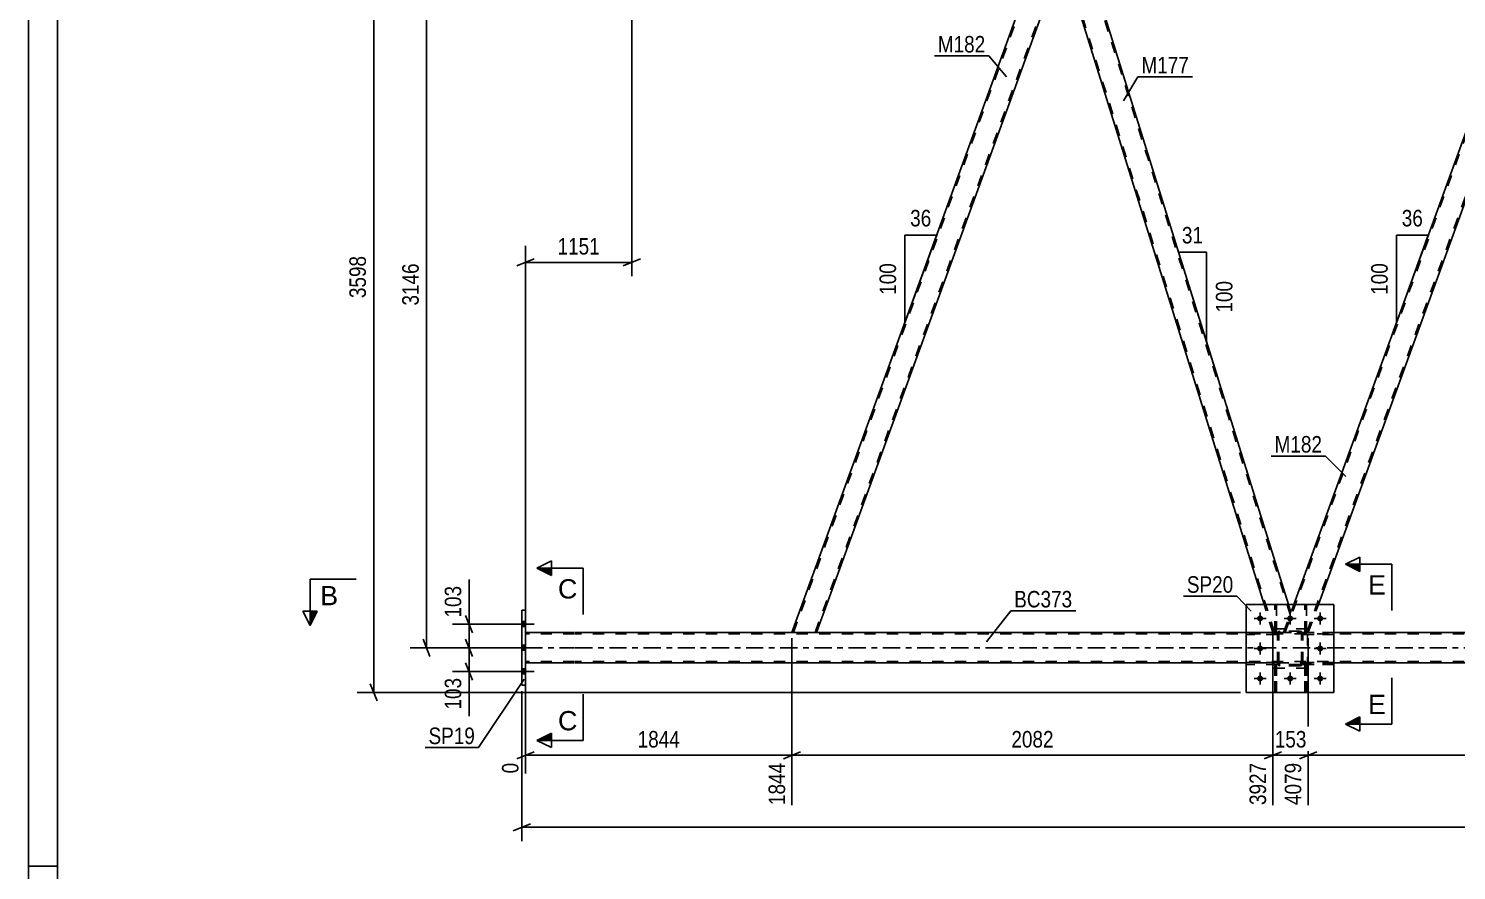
# Model space of a CAD drawing. Header units: millimetres. Extents: x 0 to 841, y 0 to 594.
# Drawn here: x 0 to 247.3, y 297.3 to 443.1 of the extents above; entities that cross this region are included whole.
import ezdxf

# ---------------------------------------------------------------- set-up
doc = ezdxf.new("R2010")
doc.units = ezdxf.units.MM
doc.linetypes.add('DXK_LINE_DOT2', pattern=[3.9198, 1.9599, -1.9599])
doc.linetypes.add('DXK_LINE_DOT3', pattern=[5.9187, 2.979, -0.9799, 0.9799, -0.9799])
doc.styles.add('Arial', font='ARIAL.TTF', dxfattribs={"height": 0.2})
doc.styles.add('Arial Narrow', font='ARIALN.TTF', dxfattribs={"height": 0.2})

# ---------------------------------------------------------------- blocks, each defined once
blk = doc.blocks.new('Unknown-318894736-1133')
at = {"color": 5, "linetype": 'Continuous'}
for p, q in [((0, 594), (0, 0)), ((5, 589), (5, 5)), ((5, 298), (0, 298))]:
    blk.add_line(p, q, dxfattribs=at)
blk = doc.blocks.new('Part-318894736-3345 - 3231')
at = {"color": 2, "linetype": 'Continuous'}
for p, q in [((180.58, 459.71), (179.03, 455.46)), ((181.89, 459.71), (180.58, 459.71)), ((218.17, 343.32), (181.89, 459.71)), ((213.98, 343.32), (179.03, 455.46))]:
    blk.add_line(p, q, dxfattribs=at)
at = {"color": 7, "linetype": 'DXK_LINE_DOT2'}
for p, q in [((218.46, 341.59), (181.64, 459.71)), ((215.74, 338.49), (179.16, 455.83)), ((215.49, 338.49), (213.98, 343.32)), ((217.33, 338.49), (218.6, 341.96)), ((218.6, 341.96), (218.17, 343.32)), ((215.49, 338.49), (217.33, 338.49))]:
    blk.add_line(p, q, dxfattribs=at)
blk = doc.blocks.new('Part-318894736-3382 - 3231')
at = {"color": 2, "linetype": 'Continuous'}
for p, q in [((132.2, 338.49), (176.32, 459.71)), ((176.32, 459.71), (180.58, 459.71)), ((136.46, 338.49), (179.03, 455.46))]:
    blk.add_line(p, q, dxfattribs=at)
at = {"color": 7, "linetype": 'DXK_LINE_DOT2'}
for p, q in [((132.45, 338.49), (176.57, 459.71)), ((136.2, 338.49), (180.32, 459.71)), ((176.57, 459.71), (176.59, 459.71)), ((180.58, 459.71), (179.03, 455.46)), ((136.46, 338.49), (132.2, 338.49))]:
    blk.add_line(p, q, dxfattribs=at)
blk = doc.blocks.new('Part-318894736-3419 - 3231')
at = {"color": 2, "linetype": 'Continuous'}
for p, q in [((94.56, 338.49), (86.04, 338.49)), ((210.85, 338.49), (94.66, 338.49)), ((381.12, 338.49), (226.05, 338.49)), ((94.56, 333.21), (86.04, 333.21)), ((210.85, 333.21), (94.66, 333.21)), ((381.12, 333.21), (226.05, 333.21))]:
    blk.add_line(p, q, dxfattribs=at)
at = {"color": 7, "linetype": 'DXK_LINE_DOT2'}
for p, q in [((86.04, 333.21), (86.04, 338.49)), ((94.56, 338.25), (86.04, 338.25)), ((699.38, 338.25), (94.66, 338.25)), ((226.05, 338.49), (210.85, 338.49)), ((94.56, 333.45), (86.04, 333.45)), ((699.38, 333.45), (94.66, 333.45)), ((226.05, 333.21), (210.85, 333.21))]:
    blk.add_line(p, q, dxfattribs=at)
at = {"color": 7, "linetype": 'DXK_LINE_DOT3'}
for p, q in [((86.04, 335.85), (94.56, 335.85)), ((94.66, 335.85), (699.38, 335.85))]:
    blk.add_line(p, q, dxfattribs=at)
blk = doc.blocks.new('Part-318894736-3447 - 3231')
at = {"color": 7, "linetype": 'DXK_LINE_DOT2'}
for p, q in [((221.32, 332.95), (221, 332.95)), ((221, 332.95), (221, 328.12)), ((221, 332.35), (221.32, 332.35)), ((221.32, 328.12), (221.32, 332.95)), ((221, 328.12), (221.32, 328.12))]:
    blk.add_line(p, q, dxfattribs=at)
blk = doc.blocks.new('Part-318894736-3462 - 3231')
at = {"color": 2, "linetype": 'Continuous'}
for p, q in [((215.8, 343.32), (215.8, 343.32)), ((216.12, 343.32), (215.8, 343.32)), ((216.12, 343.32), (216.12, 343.32))]:
    blk.add_line(p, q, dxfattribs=at)
at = {"color": 7, "linetype": 'DXK_LINE_DOT2'}
for p, q in [((215.8, 338.47), (215.8, 343.32)), ((216.12, 338.47), (216.12, 343.32)), ((215.8, 339.07), (216.12, 339.07)), ((216.12, 338.47), (215.8, 338.47))]:
    blk.add_line(p, q, dxfattribs=at)
blk = doc.blocks.new('Part-318894736-3463 - 3231')
at = {"color": 2, "linetype": 'Continuous'}
for p, q in [((221, 343.32), (221, 343.32)), ((221.32, 343.32), (221, 343.32)), ((221.32, 343.32), (221.32, 343.32))]:
    blk.add_line(p, q, dxfattribs=at)
at = {"color": 7, "linetype": 'DXK_LINE_DOT2'}
for p, q in [((221, 338.47), (221, 343.32)), ((221.32, 338.47), (221.32, 343.32)), ((221, 339.07), (221.32, 339.07)), ((221.32, 338.47), (221, 338.47))]:
    blk.add_line(p, q, dxfattribs=at)
blk = doc.blocks.new('Part-318894736-3487 - 3231')
at = {"color": 7, "linetype": 'DXK_LINE_DOT2'}
for p, q in [((216.25, 333.28), (210.85, 333.28)), ((210.85, 333.28), (210.85, 332.96)), ((216.25, 332.96), (210.85, 332.96)), ((215.65, 332.96), (215.65, 333.28)), ((216.25, 332.96), (216.25, 333.28))]:
    blk.add_line(p, q, dxfattribs=at)
blk = doc.blocks.new('Part-318894736-3495 - 3231')
at = {"color": 7, "linetype": 'DXK_LINE_DOT2'}
for p, q in [((216.25, 338.24), (216.29, 338.42)), ((216.29, 338.42), (216.25, 338.24)), ((216.25, 333.2), (216.25, 338.24)), ((216.49, 338.24), (216.51, 338.33)), ((216.49, 333.2), (216.49, 338.24)), ((216.51, 338.33), (216.56, 338.41)), ((216.55, 338.68), (216.73, 338.72)), ((216.73, 338.72), (216.55, 338.68)), ((216.56, 338.41), (216.64, 338.46)), ((216.64, 338.46), (216.73, 338.48)), ((220.17, 338.72), (216.73, 338.72)), ((216.73, 338.48), (220.17, 338.48)), ((220.17, 338.72), (220.35, 338.68)), ((220.35, 338.68), (220.17, 338.72)), ((220.17, 338.48), (220.26, 338.46)), ((220.26, 338.46), (220.34, 338.41)), ((220.34, 338.41), (220.39, 338.33)), ((220.39, 338.33), (220.41, 338.24)), ((220.41, 333.2), (220.41, 338.24)), ((220.61, 338.42), (220.65, 338.24)), ((220.65, 338.24), (220.61, 338.42)), ((220.65, 333.2), (220.65, 338.24)), ((216.29, 333.01), (216.25, 333.2)), ((216.25, 333.2), (216.29, 333.01)), ((216.51, 333.1), (216.49, 333.2)), ((216.56, 333.03), (216.51, 333.1)), ((216.73, 332.72), (216.55, 332.75)), ((216.55, 332.75), (216.73, 332.72)), ((216.64, 332.97), (216.56, 333.03)), ((216.73, 332.96), (216.64, 332.97)), ((220.17, 332.96), (216.73, 332.96)), ((220.17, 332.72), (216.73, 332.72)), ((220.26, 332.97), (220.17, 332.96)), ((220.35, 332.75), (220.17, 332.72)), ((220.17, 332.72), (220.35, 332.75)), ((220.34, 333.03), (220.26, 332.97)), ((220.39, 333.1), (220.34, 333.03)), ((220.41, 333.2), (220.39, 333.1)), ((220.65, 333.2), (220.61, 333.01)), ((220.61, 333.01), (220.65, 333.2))]:
    blk.add_line(p, q, dxfattribs=at)
at = {"color": 7, "linetype": 'DXK_LINE_DOT3'}
blk.add_line((218.45, 335.72), (218.45, 335.72), dxfattribs=at)
at = {"color": 7, "linetype": 'DXK_LINE_DOT2'}
for centre, start, end in [((216.73, 338.24), 112.5, 157.5), ((216.73, 338.24), 112.5, 157.5), ((220.17, 338.24), 22.5, 67.5), ((220.17, 338.24), 22.5, 67.5), ((216.73, 333.2), 202.5, 247.5), ((216.73, 333.2), 202.5, 247.5), ((220.17, 333.2), 292.5, 337.5), ((220.17, 333.2), 292.5, 337.5)]:
    blk.add_arc(centre, 0.48, start, end, dxfattribs=at)
blk = doc.blocks.new('Part-318894736-3496 - 3231')
at = {"color": 7, "linetype": 'DXK_LINE_DOT2'}
for p, q in [((221.45, 339.12), (215.45, 339.12)), ((215.45, 332.32), (215.45, 339.12)), ((221.45, 332.32), (221.45, 339.12)), ((221.45, 332.32), (215.45, 332.32))]:
    blk.add_line(p, q, dxfattribs=at)
blk = doc.blocks.new('Part-318894736-3510 - 3231')
at = {"color": 7, "linetype": 'DXK_LINE_DOT2'}
for p, q in [((216.12, 332.95), (215.8, 332.95)), ((215.8, 332.95), (215.8, 328.12)), ((215.8, 332.35), (216.12, 332.35)), ((216.12, 328.12), (216.12, 332.95)), ((215.8, 328.12), (216.12, 328.12))]:
    blk.add_line(p, q, dxfattribs=at)
blk = doc.blocks.new('Part-318894736-3513 - 3231')
at = {"color": 7, "linetype": 'DXK_LINE_DOT2'}
for p, q in [((216.25, 338.48), (210.85, 338.48)), ((210.85, 338.48), (210.85, 338.16)), ((216.25, 338.16), (210.85, 338.16)), ((215.65, 338.16), (215.65, 338.48)), ((216.25, 338.16), (216.25, 338.48))]:
    blk.add_line(p, q, dxfattribs=at)
blk = doc.blocks.new('Part-318894736-3516 - 3231')
at = {"color": 7, "linetype": 'DXK_LINE_DOT2'}
for p, q in [((226.05, 333.28), (220.65, 333.28)), ((220.65, 333.28), (220.65, 332.96)), ((220.65, 332.96), (226.05, 332.96)), ((221.25, 332.96), (221.25, 333.28)), ((226.05, 332.96), (226.05, 333.28))]:
    blk.add_line(p, q, dxfattribs=at)
blk = doc.blocks.new('Part-318894736-3519 - 3231')
at = {"color": 7, "linetype": 'DXK_LINE_DOT2'}
for p, q in [((215.8, 328.12), (215.8, 332.95)), ((215.8, 332.95), (216.12, 332.95)), ((215.8, 332.35), (216.12, 332.35)), ((216.12, 332.95), (216.12, 328.12)), ((216.12, 328.12), (215.8, 328.12))]:
    blk.add_line(p, q, dxfattribs=at)
blk = doc.blocks.new('Part-318894736-3522 - 3231')
at = {"color": 7, "linetype": 'DXK_LINE_DOT2'}
for p, q in [((221, 328.12), (221, 332.95)), ((221, 332.95), (221.32, 332.95)), ((221, 332.35), (221.32, 332.35)), ((221.32, 332.95), (221.32, 328.12)), ((221.32, 328.12), (221, 328.12))]:
    blk.add_line(p, q, dxfattribs=at)
blk = doc.blocks.new('Part-318894736-3525 - 3231')
at = {"color": 7, "linetype": 'DXK_LINE_DOT2'}
for p, q in [((215.8, 338.47), (215.8, 343.32)), ((215.8, 343.32), (216.12, 343.32)), ((216.12, 343.32), (216.12, 338.47)), ((215.8, 339.07), (216.12, 339.07)), ((216.12, 338.47), (215.8, 338.47))]:
    blk.add_line(p, q, dxfattribs=at)
blk = doc.blocks.new('Part-318894736-3542 - 3231')
at = {"color": 7, "linetype": 'DXK_LINE_DOT2'}
for p, q in [((210.85, 343.32), (226.05, 343.32)), ((210.85, 343.32), (210.85, 328.12)), ((226.05, 343.32), (226.05, 328.12)), ((210.85, 328.12), (226.05, 328.12))]:
    blk.add_line(p, q, dxfattribs=at)
blk = doc.blocks.new('Part-318894736-3543 - 3231')
at = {"color": 7, "linetype": 'DXK_LINE_DOT2'}
for p, q in [((216.25, 338.48), (210.85, 338.48)), ((210.85, 338.16), (210.85, 338.48)), ((216.25, 338.16), (210.85, 338.16)), ((215.65, 338.16), (215.65, 338.48)), ((216.25, 338.48), (216.25, 338.16))]:
    blk.add_line(p, q, dxfattribs=at)
blk = doc.blocks.new('Part-318894736-3549 - 3231')
at = {"color": 7, "linetype": 'DXK_LINE_DOT2'}
for p, q in [((226.05, 338.48), (220.65, 338.48)), ((220.65, 338.48), (220.65, 338.16)), ((220.65, 338.16), (226.05, 338.16)), ((221.25, 338.16), (221.25, 338.48)), ((226.05, 338.16), (226.05, 338.48))]:
    blk.add_line(p, q, dxfattribs=at)
blk = doc.blocks.new('Part-318894736-3557 - 3231')
at = {"color": 7, "linetype": 'DXK_LINE_DOT2'}
for p, q in [((220.65, 338.16), (220.65, 338.48)), ((220.65, 338.48), (226.05, 338.48)), ((226.05, 338.16), (220.65, 338.16)), ((221.25, 338.16), (221.25, 338.48)), ((226.05, 338.48), (226.05, 338.16))]:
    blk.add_line(p, q, dxfattribs=at)
blk = doc.blocks.new('Part-318894736-3558 - 3231')
at = {"color": 7, "linetype": 'DXK_LINE_DOT2'}
for p, q in [((221.45, 339.12), (215.45, 339.12)), ((215.45, 332.32), (215.45, 339.12)), ((221.45, 332.32), (221.45, 339.12)), ((221.45, 332.32), (215.45, 332.32))]:
    blk.add_line(p, q, dxfattribs=at)
blk = doc.blocks.new('Part-318894736-3559 - 3231')
at = {"color": 7, "linetype": 'DXK_LINE_DOT2'}
for p, q in [((216.25, 338.24), (216.29, 338.42)), ((216.29, 338.42), (216.25, 338.24)), ((216.25, 333.2), (216.25, 338.24)), ((216.49, 338.24), (216.51, 338.33)), ((216.49, 333.2), (216.49, 338.24)), ((216.51, 338.33), (216.56, 338.41)), ((216.55, 338.68), (216.73, 338.72)), ((216.73, 338.72), (216.55, 338.68)), ((216.56, 338.41), (216.64, 338.46)), ((216.64, 338.46), (216.73, 338.48)), ((220.17, 338.72), (216.73, 338.72)), ((216.73, 338.48), (220.17, 338.48)), ((220.17, 338.72), (220.35, 338.68)), ((220.35, 338.68), (220.17, 338.72)), ((220.17, 338.48), (220.26, 338.46)), ((220.26, 338.46), (220.34, 338.41)), ((220.34, 338.41), (220.39, 338.33)), ((220.39, 338.33), (220.41, 338.24)), ((220.41, 333.2), (220.41, 338.24)), ((220.61, 338.42), (220.65, 338.24)), ((220.65, 338.24), (220.61, 338.42)), ((220.65, 333.2), (220.65, 338.24)), ((216.29, 333.01), (216.25, 333.2)), ((216.25, 333.2), (216.29, 333.01)), ((216.51, 333.1), (216.49, 333.2)), ((216.56, 333.03), (216.51, 333.1)), ((216.73, 332.72), (216.55, 332.75)), ((216.55, 332.75), (216.73, 332.72)), ((216.64, 332.97), (216.56, 333.03)), ((216.73, 332.96), (216.64, 332.97)), ((220.17, 332.96), (216.73, 332.96)), ((220.17, 332.72), (216.73, 332.72)), ((220.26, 332.97), (220.17, 332.96)), ((220.35, 332.75), (220.17, 332.72)), ((220.17, 332.72), (220.35, 332.75)), ((220.34, 333.03), (220.26, 332.97)), ((220.39, 333.1), (220.34, 333.03)), ((220.41, 333.2), (220.39, 333.1)), ((220.65, 333.2), (220.61, 333.01)), ((220.61, 333.01), (220.65, 333.2))]:
    blk.add_line(p, q, dxfattribs=at)
at = {"color": 7, "linetype": 'DXK_LINE_DOT3'}
blk.add_line((218.45, 335.72), (218.45, 335.72), dxfattribs=at)
at = {"color": 7, "linetype": 'DXK_LINE_DOT2'}
for centre, start, end in [((216.73, 338.24), 112.5, 157.5), ((216.73, 338.24), 112.5, 157.5), ((220.17, 338.24), 22.5, 67.5), ((220.17, 338.24), 22.5, 67.5), ((216.73, 333.2), 202.5, 247.5), ((216.73, 333.2), 202.5, 247.5), ((220.17, 333.2), 292.5, 337.5), ((220.17, 333.2), 292.5, 337.5)]:
    blk.add_arc(centre, 0.48, start, end, dxfattribs=at)
blk = doc.blocks.new('Part-318894736-3562 - 3231')
at = {"color": 7, "linetype": 'DXK_LINE_DOT2'}
for p, q in [((220.65, 332.96), (220.65, 333.28)), ((220.65, 333.28), (226.05, 333.28)), ((226.05, 332.96), (220.65, 332.96)), ((221.25, 332.96), (221.25, 333.28)), ((226.05, 333.28), (226.05, 332.96))]:
    blk.add_line(p, q, dxfattribs=at)
blk = doc.blocks.new('Part-318894736-3683 - 3231')
at = {"color": 7, "linetype": 'DXK_LINE_DOT2'}
for p, q in [((217.59, 338.49), (261.71, 459.71)), ((221.33, 338.49), (265.45, 459.71)), ((261.71, 459.71), (261.73, 459.71)), ((265.71, 459.71), (264.16, 455.46)), ((217.33, 338.49), (219.09, 343.32)), ((221.59, 338.49), (223.35, 343.32)), ((221.59, 338.49), (217.33, 338.49))]:
    blk.add_line(p, q, dxfattribs=at)
at = {"color": 2, "linetype": 'Continuous'}
for p, q in [((219.09, 343.32), (261.45, 459.71)), ((261.45, 459.71), (265.71, 459.71)), ((223.35, 343.32), (264.16, 455.46))]:
    blk.add_line(p, q, dxfattribs=at)
blk = doc.blocks.new('Bolt-318894736-3572 - 3231')
at = {"color": 1, "linetype": 'Continuous'}
for p, q in [((213.25, 341.96), (213.25, 341.26)), ((218.45, 341.96), (218.45, 341.26)), ((223.65, 341.96), (223.65, 341.26)), ((212.21, 340.92), (212.9, 340.92)), ((213.25, 339.88), (213.25, 340.57)), ((214.29, 340.92), (213.6, 340.92)), ((217.41, 340.92), (218.1, 340.92)), ((218.45, 339.88), (218.45, 340.57)), ((219.49, 340.92), (218.8, 340.92)), ((222.61, 340.92), (223.3, 340.92)), ((223.65, 339.88), (223.65, 340.57)), ((224.69, 340.92), (224, 340.92)), ((213.25, 336.76), (213.25, 336.06)), ((223.65, 336.76), (223.65, 336.06)), ((212.21, 335.72), (212.9, 335.72)), ((213.25, 334.68), (213.25, 335.37)), ((214.29, 335.72), (213.6, 335.72)), ((222.61, 335.72), (223.3, 335.72)), ((223.65, 334.68), (223.65, 335.37)), ((224.69, 335.72), (224, 335.72)), ((213.25, 331.56), (213.25, 330.86)), ((218.45, 331.56), (218.45, 330.86)), ((223.65, 331.56), (223.65, 330.86)), ((212.21, 330.52), (212.9, 330.52)), ((213.25, 329.48), (213.25, 330.17)), ((214.29, 330.52), (213.6, 330.52)), ((217.41, 330.52), (218.1, 330.52)), ((218.45, 329.48), (218.45, 330.17)), ((219.49, 330.52), (218.8, 330.52)), ((222.61, 330.52), (223.3, 330.52)), ((223.65, 329.48), (223.65, 330.17)), ((224.69, 330.52), (224, 330.52))]:
    blk.add_line(p, q, dxfattribs=at)
blk = doc.blocks.new('Bolt-318894736-3573 - 3231')
at = {"linetype": 'Continuous'}
for points in [[(213.77, 340.92, -1), (212.73, 340.92, -1)], [(218.97, 340.92, -1), (217.93, 340.92, -1)], [(224.17, 340.92, -1), (223.13, 340.92, -1)], [(213.77, 335.72, -1), (212.73, 335.72, -1)], [(224.17, 335.72, -1), (223.13, 335.72, -1)], [(213.77, 330.52, -1), (212.73, 330.52, -1)], [(218.97, 330.52, -1), (217.93, 330.52, -1)], [(224.17, 330.52, -1), (223.13, 330.52, -1)]]:
    blk.add_hatch(color=1, dxfattribs=at).paths.add_polyline_path(points)
at = {"color": 1, "linetype": 'Continuous'}
for p, q in [((213.25, 341.96), (213.25, 339.88)), ((218.45, 341.96), (218.45, 339.88)), ((223.65, 341.96), (223.65, 339.88)), ((214.29, 340.92), (212.21, 340.92)), ((219.49, 340.92), (217.41, 340.92)), ((224.69, 340.92), (222.61, 340.92)), ((213.25, 336.76), (213.25, 334.68)), ((223.65, 336.76), (223.65, 334.68)), ((214.29, 335.72), (212.21, 335.72)), ((224.69, 335.72), (222.61, 335.72)), ((213.25, 331.56), (213.25, 329.48)), ((218.45, 331.56), (218.45, 329.48)), ((223.65, 331.56), (223.65, 329.48)), ((214.29, 330.52), (212.21, 330.52)), ((219.49, 330.52), (217.41, 330.52)), ((224.69, 330.52), (222.61, 330.52))]:
    blk.add_line(p, q, dxfattribs=at)
blk = doc.blocks.new('Part-318894736-3578 - 3231')
at = {"color": 7, "linetype": 'DXK_LINE_DOT2'}
for p, q in [((216.25, 333.28), (210.85, 333.28)), ((210.85, 332.96), (210.85, 333.28)), ((216.25, 332.96), (210.85, 332.96)), ((215.65, 332.96), (215.65, 333.28)), ((216.25, 333.28), (216.25, 332.96))]:
    blk.add_line(p, q, dxfattribs=at)
blk = doc.blocks.new('Part-318894736-3610 - 3231')
at = {"color": 2, "linetype": 'Continuous'}
for p, q in [((85.4, 329.35), (85.4, 342.35)), ((85.4, 342.35), (86.04, 342.35)), ((86.04, 329.35), (86.04, 342.35)), ((85.4, 329.35), (86.04, 329.35))]:
    blk.add_line(p, q, dxfattribs=at)
blk = doc.blocks.new('Bolt-318894736-3678 - 3231')
at = {"linetype": 'Continuous'}
for points in [[(86.04, 339.51), (86.04, 340.39), (85.4, 340.39), (85.4, 339.51)], [(86.04, 339.51), (86.04, 340.39), (85.4, 340.39), (85.4, 339.51)], [(86.04, 339.51), (86.04, 340.39), (85.4, 340.39), (85.4, 339.51)], [(86.04, 335.41), (86.04, 336.29), (85.4, 336.29), (85.4, 335.41)], [(86.04, 335.41), (86.04, 336.29), (85.4, 336.29), (85.4, 335.41)], [(86.04, 331.31), (86.04, 332.19), (85.4, 332.19), (85.4, 331.31)], [(86.04, 331.31), (86.04, 332.19), (85.4, 332.19), (85.4, 331.31)], [(86.04, 331.31), (86.04, 332.19), (85.4, 332.19), (85.4, 331.31)]]:
    blk.add_hatch(color=1, dxfattribs=at).paths.add_polyline_path(points)
at = {"color": 1, "linetype": 'Continuous'}
for p, q in [((84.24, 339.95), (87.56, 339.95)), ((84.24, 339.95), (87.56, 339.95)), ((84.24, 339.95), (87.56, 339.95)), ((85.4, 340.39), (86.04, 340.39)), ((85.4, 340.39), (86.04, 340.39)), ((85.4, 340.39), (86.04, 340.39)), ((85.4, 339.51), (86.04, 339.51)), ((85.4, 339.51), (86.04, 339.51)), ((85.4, 339.51), (86.04, 339.51)), ((85.4, 336.29), (86.04, 336.29)), ((85.4, 336.29), (86.04, 336.29)), ((84.24, 335.85), (87.56, 335.85)), ((84.24, 335.85), (87.56, 335.85)), ((85.4, 335.41), (86.04, 335.41)), ((85.4, 335.41), (86.04, 335.41)), ((84.24, 331.75), (87.56, 331.75)), ((84.24, 331.75), (87.56, 331.75)), ((84.24, 331.75), (87.56, 331.75)), ((85.4, 332.19), (86.04, 332.19)), ((85.4, 332.19), (86.04, 332.19)), ((85.4, 332.19), (86.04, 332.19)), ((85.4, 331.31), (86.04, 331.31)), ((85.4, 331.31), (86.04, 331.31)), ((85.4, 331.31), (86.04, 331.31))]:
    blk.add_line(p, q, dxfattribs=at)
blk = doc.blocks.new('Part-318894736-3686 - 3231')
at = {"color": 7, "linetype": 'DXK_LINE_DOT2'}
for p, q in [((221, 338.47), (221, 343.32)), ((221, 343.32), (221.32, 343.32)), ((221.32, 343.32), (221.32, 338.47)), ((221, 339.07), (221.32, 339.07)), ((221.32, 338.47), (221, 338.47))]:
    blk.add_line(p, q, dxfattribs=at)
blk = doc.blocks.new('Part-318894736-3691 - 3231')
at = {"color": 2, "linetype": 'Continuous'}
for p, q in [((226.05, 343.32), (210.85, 343.32)), ((210.85, 343.32), (210.85, 328.12)), ((226.05, 343.32), (226.05, 328.12)), ((226.05, 328.12), (210.85, 328.12))]:
    blk.add_line(p, q, dxfattribs=at)
blk = doc.blocks.new('AngleDimension-318894736-4388 - 3231')
at = {"color": 7, "linetype": 'Continuous'}
for p, q in [((151.72, 407.34), (157.26, 407.34)), ((151.72, 392.12), (157.26, 407.34)), ((151.72, 392.12), (151.72, 407.34)), ((151.25, 390.83), (151.72, 392.12))]:
    blk.add_line(p, q, dxfattribs=at)
at = {"color": 0}
for points in [[(156.92, 408.24), (156.92, 412.44), (152.06, 412.44), (152.06, 408.24)], [(150.82, 403.07), (146.62, 403.07), (146.62, 396.39), (150.82, 396.39)]]:
    blk.add_wipeout(points, dxfattribs=at)
at = {"color": 3, "style": 'Arial Narrow'}
blk.add_text('36', height=2.863, dxfattribs=at).set_placement((152.66, 408.84))
blk.add_text('100', height=2.863, rotation=90.0002, dxfattribs=at).set_placement((150.22, 396.99))
blk = doc.blocks.new('StraightDimension-318894736-15054 - 3231')
at = {"color": 7, "linetype": 'Continuous'}
for p, q in [((132.2, 337.49), (132.2, 308.6)), ((86.04, 332.21), (86.04, 314.08)), ((87.54, 317.81), (84.54, 316.61)), ((86.04, 317.21), (132.2, 317.21)), ((130.7, 316.61), (133.7, 317.81))]:
    blk.add_line(p, q, dxfattribs=at)
at = {"color": 0}
blk.add_wipeout([(113.38, 317.96), (113.38, 322.16), (104.87, 322.16), (104.87, 317.96)], dxfattribs=at)
at = {"color": 0, "linetype": 'Continuous'}
for points in [[(85.44, 316.51), (81.24, 316.51), (81.24, 313.48), (85.44, 313.48)], [(131.6, 316.51), (127.4, 316.51), (127.4, 308), (131.6, 308)]]:
    blk.add_wipeout(points, dxfattribs=at)
at = {"color": 3, "style": 'Arial Narrow'}
blk.add_text('1844', height=2.863, dxfattribs=at).set_placement((105.47, 318.56))
at = {"color": 3, "linetype": 'Continuous', "style": 'Arial Narrow'}
for s, height, p in [('0', 2.86, (84.84, 314.08)), ('1844', 2.863, (131, 308.6))]:
    blk.add_text(s, height=height, rotation=90.0002, dxfattribs=at).set_placement(p)
blk = doc.blocks.new('StraightDimension-318894736-4060 - 3231')
at = {"color": 7, "linetype": 'Continuous'}
for p, q in [((75.68, 337.35), (76.88, 334.35)), ((84.4, 335.85), (73.43, 335.85)), ((76.28, 331.75), (76.28, 335.85)), ((84.4, 331.75), (73.43, 331.75)), ((76.88, 330.25), (75.68, 333.25))]:
    blk.add_line(p, q, dxfattribs=at)
at = {"color": 0}
blk.add_wipeout([(75.53, 331.23), (71.33, 331.23), (71.33, 324.54), (75.53, 324.54)], dxfattribs=at)
at = {"color": 7, "linetype": 'Continuous'}
blk.add_line((76.28, 331.75), (76.28, 324.02), dxfattribs=at)
blk.add_line((76.28, 331.75), (76.28, 324.02), dxfattribs=at)
at = {"color": 3, "style": 'Arial Narrow'}
blk.add_text('103', height=2.863, rotation=90.0002, dxfattribs=at).set_placement((74.93, 325.14))
blk = doc.blocks.new('StraightDimension-318894736-4098 - 3231')
at = {"color": 7, "linetype": 'Continuous'}
for p, q in [((104.46, 458.71), (104.46, 400.21)), ((87.54, 403.21), (84.54, 402.01)), ((86.04, 339.49), (86.04, 405.46)), ((102.96, 402.01), (105.96, 403.21)), ((86.04, 402.61), (104.46, 402.61))]:
    blk.add_line(p, q, dxfattribs=at)
at = {"color": 0}
blk.add_wipeout([(99.51, 403.36), (99.51, 407.56), (91, 407.56), (91, 403.36)], dxfattribs=at)
at = {"color": 3, "style": 'Arial Narrow'}
blk.add_text('1151', height=2.863, dxfattribs=at).set_placement((91.6, 403.96))
blk = doc.blocks.new('StraightDimension-318894736-3991 - 3231')
at = {"color": 7, "linetype": 'Continuous'}
for p, q in [((60.37, 470.54), (59.17, 473.54)), ((107.42, 472.04), (56.92, 472.04)), ((59.77, 328.12), (59.77, 472.04)), ((59.17, 329.62), (60.37, 326.62)), ((209.85, 328.12), (56.92, 328.12))]:
    blk.add_line(p, q, dxfattribs=at)
at = {"color": 0}
blk.add_wipeout([(59.02, 404.33), (54.82, 404.33), (54.82, 395.82), (59.02, 395.82)], dxfattribs=at)
at = {"color": 3, "style": 'Arial Narrow'}
blk.add_text('3598', height=2.863, rotation=90.0002, dxfattribs=at).set_placement((58.42, 396.42))
blk = doc.blocks.new('AngleDimension-318894736-3822 - 3231')
at = {"color": 7, "linetype": 'Continuous'}
for p, q in [((203.96, 404.39), (199.14, 404.39)), ((203.96, 388.92), (199.14, 404.39)), ((203.96, 388.92), (203.96, 404.39)), ((205.97, 382.46), (203.96, 388.92))]:
    blk.add_line(p, q, dxfattribs=at)
at = {"color": 0}
for points in [[(203.98, 405.29), (203.98, 409.49), (199.12, 409.49), (199.12, 405.29)], [(209.06, 400), (204.86, 400), (204.86, 393.31), (209.06, 393.31)]]:
    blk.add_wipeout(points, dxfattribs=at)
at = {"color": 3, "style": 'Arial Narrow'}
blk.add_text('31', height=2.863, dxfattribs=at).set_placement((199.72, 405.89))
blk.add_text('100', height=2.863, rotation=90.0002, dxfattribs=at).set_placement((208.46, 393.91))
blk = doc.blocks.new('AngleDimension-318894736-3836 - 3231')
at = {"color": 7, "linetype": 'Continuous'}
for p, q in [((236.85, 407.34), (242.39, 407.34)), ((236.85, 392.12), (242.39, 407.34)), ((236.85, 392.12), (236.85, 407.34)), ((236.38, 390.83), (236.85, 392.12))]:
    blk.add_line(p, q, dxfattribs=at)
at = {"color": 0}
for points in [[(242.05, 408.24), (242.05, 412.44), (237.19, 412.44), (237.19, 408.24)], [(235.95, 403.07), (231.75, 403.07), (231.75, 396.39), (235.95, 396.39)]]:
    blk.add_wipeout(points, dxfattribs=at)
at = {"color": 3, "style": 'Arial Narrow'}
blk.add_text('36', height=2.863, dxfattribs=at).set_placement((237.79, 408.84))
blk.add_text('100', height=2.863, rotation=90.0002, dxfattribs=at).set_placement((235.35, 396.99))
blk = doc.blocks.new('StraightDimension-318894736-4068 - 3231')
at = {"color": 7, "linetype": 'Continuous'}
for p, q in [((75.68, 341.45), (76.88, 338.45)), ((84.4, 339.95), (73.43, 339.95)), ((76.28, 335.85), (76.28, 339.95)), ((76.88, 334.35), (75.68, 337.35)), ((84.4, 335.85), (73.43, 335.85))]:
    blk.add_line(p, q, dxfattribs=at)
at = {"color": 0}
blk.add_wipeout([(75.53, 347.16), (71.33, 347.16), (71.33, 340.48), (75.53, 340.48)], dxfattribs=at)
at = {"color": 7, "linetype": 'Continuous'}
blk.add_line((76.28, 339.95), (76.28, 347.69), dxfattribs=at)
blk.add_line((76.28, 339.95), (76.28, 347.69), dxfattribs=at)
at = {"color": 3, "style": 'Arial Narrow'}
blk.add_text('103', height=2.863, rotation=90.0002, dxfattribs=at).set_placement((74.93, 341.08))
blk = doc.blocks.new('StraightDimension-318894736-4109 - 3231')
at = {"color": 7, "linetype": 'Continuous'}
for p, q in [((69.51, 460.21), (68.31, 463.21)), ((102.82, 461.71), (66.06, 461.71)), ((68.91, 335.85), (68.91, 461.71)), ((68.31, 337.35), (69.51, 334.35)), ((84.4, 335.85), (66.06, 335.85))]:
    blk.add_line(p, q, dxfattribs=at)
at = {"color": 0}
blk.add_wipeout([(68.16, 403.04), (63.96, 403.04), (63.96, 394.53), (68.16, 394.53)], dxfattribs=at)
at = {"color": 3, "style": 'Arial Narrow'}
blk.add_text('3146', height=2.863, rotation=90.0002, dxfattribs=at).set_placement((67.56, 395.13))
blk = doc.blocks.new('StraightDimension-318894736-4363 - 3231')
at = {"color": 7, "linetype": 'Continuous'}
for p, q in [((85.4, 328.35), (85.4, 302.34)), ((86.9, 305.34), (83.9, 304.14)), ((85.4, 304.74), (746.31, 304.74))]:
    blk.add_line(p, q, dxfattribs=at)
blk = doc.blocks.new('StraightDimension-318894736-15051 - 3231')
at = {"color": 7, "linetype": 'Continuous'}
for p, q in [((221.59, 337.49), (221.59, 308.6)), ((300.62, 337.49), (300.62, 308.6)), ((223.09, 317.81), (220.09, 316.61)), ((221.59, 317.21), (300.62, 317.21)), ((299.12, 316.61), (302.12, 317.81))]:
    blk.add_line(p, q, dxfattribs=at)
at = {"color": 0}
blk.add_wipeout([(265.36, 317.96), (265.36, 322.16), (256.85, 322.16), (256.85, 317.96)], dxfattribs=at)
at = {"color": 0, "linetype": 'Continuous'}
blk.add_wipeout([(300.02, 316.51), (295.82, 316.51), (295.82, 308), (300.02, 308)], dxfattribs=at)
at = {"color": 3, "style": 'Arial Narrow'}
blk.add_text('1976', height=2.863, dxfattribs=at).set_placement((257.45, 318.56))
at = {"color": 3, "linetype": 'Continuous', "style": 'Arial Narrow'}
blk.add_text('6055', height=2.863, rotation=90.0002, dxfattribs=at).set_placement((299.42, 308.6))
blk = doc.blocks.new('StraightDimension-318894736-15052 - 3231')
at = {"color": 7, "linetype": 'Continuous'}
for p, q in [((215.49, 337.49), (215.49, 308.6)), ((221.59, 337.49), (221.59, 308.6)), ((213.99, 316.61), (216.99, 317.81)), ((215.49, 317.21), (221.59, 317.21)), ((223.09, 317.81), (220.09, 316.61))]:
    blk.add_line(p, q, dxfattribs=at)
at = {"color": 0}
blk.add_wipeout([(221.88, 317.96), (221.88, 322.16), (215.2, 322.16), (215.2, 317.96)], dxfattribs=at)
at = {"color": 0, "linetype": 'Continuous'}
blk.add_wipeout([(220.99, 316.51), (216.79, 316.51), (216.79, 308), (220.99, 308)], dxfattribs=at)
at = {"color": 3, "style": 'Arial Narrow'}
blk.add_text('153', height=2.863, dxfattribs=at).set_placement((215.8, 318.56))
at = {"color": 3, "linetype": 'Continuous', "style": 'Arial Narrow'}
blk.add_text('4079', height=2.863, rotation=90.0002, dxfattribs=at).set_placement((220.39, 308.6))
blk = doc.blocks.new('StraightDimension-318894736-15053 - 3231')
at = {"color": 7, "linetype": 'Continuous'}
for p, q in [((132.2, 337.49), (132.2, 308.6)), ((215.49, 337.49), (215.49, 308.6)), ((133.7, 317.81), (130.7, 316.61)), ((132.2, 317.21), (215.49, 317.21)), ((213.99, 316.61), (216.99, 317.81))]:
    blk.add_line(p, q, dxfattribs=at)
at = {"color": 0}
blk.add_wipeout([(178.1, 317.96), (178.1, 322.16), (169.59, 322.16), (169.59, 317.96)], dxfattribs=at)
at = {"color": 0, "linetype": 'Continuous'}
blk.add_wipeout([(214.89, 316.51), (210.69, 316.51), (210.69, 308), (214.89, 308)], dxfattribs=at)
at = {"color": 3, "style": 'Arial Narrow'}
blk.add_text('2082', height=2.863, dxfattribs=at).set_placement((170.19, 318.56))
at = {"color": 3, "linetype": 'Continuous', "style": 'Arial Narrow'}
blk.add_text('3927', height=2.863, rotation=90.0002, dxfattribs=at).set_placement((214.29, 308.6))
blk = doc.blocks.new('Mark-318894736-3378 - 3231')
at = {"color": 0}
blk.add_wipeout([(165.67, 438.97), (165.67, 441.97), (157.45, 441.97), (157.45, 438.97)], dxfattribs=at)
blk.add_wipeout([(165.67, 438.97), (165.67, 441.97), (157.45, 441.97), (157.45, 438.97)], dxfattribs=at)
at = {"color": 30, "linetype": 'Continuous'}
for p in [(156.85, 438.37), (169.37, 434.77)]:
    blk.add_line(p, (166.27, 438.37), dxfattribs=at)
at = {"color": 3, "style": 'Arial Narrow'}
blk.add_text('M182', height=2.863, dxfattribs=at).set_placement((157.45, 438.97))
blk = doc.blocks.new('Mark-318894736-3341 - 3231')
at = {"color": 0}
blk.add_wipeout([(200.93, 435.35), (200.93, 438.35), (192.71, 438.35), (192.71, 435.35)], dxfattribs=at)
blk.add_wipeout([(200.93, 435.35), (200.93, 438.35), (192.71, 438.35), (192.71, 435.35)], dxfattribs=at)
at = {"color": 30, "linetype": 'Continuous'}
for p, q in [((189.59, 430.62), (192.11, 434.75)), ((192.11, 434.75), (201.53, 434.75))]:
    blk.add_line(p, q, dxfattribs=at)
at = {"color": 3, "style": 'Arial Narrow'}
blk.add_text('M177', height=2.863, dxfattribs=at).set_placement((192.71, 435.35))
blk = doc.blocks.new('Mark-318894736-3415 - 3231')
at = {"color": 0}
blk.add_wipeout([(180.73, 342.83), (180.73, 345.83), (170.68, 345.83), (170.68, 342.83)], dxfattribs=at)
blk.add_wipeout([(180.73, 342.83), (180.73, 345.83), (170.68, 345.83), (170.68, 342.83)], dxfattribs=at)
at = {"color": 30, "linetype": 'Continuous'}
for p, q in [((165.88, 336.88), (170.08, 342.23)), ((170.08, 342.23), (181.33, 342.23))]:
    blk.add_line(p, q, dxfattribs=at)
at = {"color": 3, "style": 'Arial Narrow'}
blk.add_text('BC373', height=2.863, dxfattribs=at).set_placement((170.68, 342.83))
blk = doc.blocks.new('SectionMark-318894736-4693 - 3231')
at = {"linetype": 'Continuous'}
for points in [[(230.55, 350.31), (230.55, 349.06), (228.05, 350.31)], [(230.55, 323.87), (230.55, 322.62), (228.05, 322.62)]]:
    blk.add_hatch(color=6, dxfattribs=at).paths.add_polyline_path(points)
at = {"color": 6, "linetype": 'Continuous'}
for p, q in [((228.05, 350.31), (230.55, 351.56)), ((230.55, 349.06), (230.55, 351.56)), ((236.05, 350.31), (228.05, 350.31)), ((228.05, 350.31), (230.55, 349.06)), ((228.05, 322.62), (230.55, 323.87)), ((236.05, 322.62), (228.05, 322.62)), ((230.55, 321.37), (228.05, 322.62)), ((230.55, 323.87), (230.55, 321.37))]:
    blk.add_line(p, q, dxfattribs=at)
at = {"color": 0, "linetype": 'Continuous'}
for points in [[(235.05, 345.06), (235.05, 348.56), (231.94, 348.56), (231.94, 345.06)], [(235.05, 324.37), (235.05, 327.87), (231.94, 327.87), (231.94, 324.37)]]:
    blk.add_wipeout(points, dxfattribs=at)
at = {"color": 6, "linetype": 'Continuous'}
for p, q in [((236.05, 350.31), (236.05, 342.31)), ((236.05, 322.62), (236.05, 330.62))]:
    blk.add_line(p, q, dxfattribs=at)
at = {"color": 3, "linetype": 'Continuous', "style": 'Arial'}
for p in [(231.94, 345.06), (231.94, 324.37)]:
    blk.add_text('E', height=3.34, dxfattribs=at).set_placement(p)
blk = doc.blocks.new('Mark-318894736-3679 - 3231')
at = {"color": 0}
blk.add_wipeout([(223.99, 369.66), (223.99, 372.66), (215.77, 372.66), (215.77, 369.66)], dxfattribs=at)
blk.add_wipeout([(223.99, 369.66), (223.99, 372.66), (215.77, 372.66), (215.77, 369.66)], dxfattribs=at)
at = {"color": 30, "linetype": 'Continuous'}
for p in [(215.17, 369.06), (228.13, 365.52)]:
    blk.add_line(p, (224.59, 369.06), dxfattribs=at)
at = {"color": 3, "style": 'Arial Narrow'}
blk.add_text('M182', height=2.863, dxfattribs=at).set_placement((215.77, 369.66))
blk = doc.blocks.new('Mark-318894736-3606 - 3231')
at = {"color": 0}
blk.add_wipeout([(77.3, 319.15), (77.3, 322.15), (69.26, 322.15), (69.26, 319.15)], dxfattribs=at)
blk.add_wipeout([(77.3, 319.15), (77.3, 322.15), (69.26, 322.15), (69.26, 319.15)], dxfattribs=at)
at = {"color": 30, "linetype": 'Continuous'}
for p in [(85.85, 330.38), (68.66, 318.55)]:
    blk.add_line(p, (77.9, 318.55), dxfattribs=at)
at = {"color": 3, "style": 'Arial Narrow'}
blk.add_text('SP19', height=2.863, dxfattribs=at).set_placement((69.26, 319.15))
blk = doc.blocks.new('Mark-318894736-3687 - 3231')
at = {"color": 0}
blk.add_wipeout([(208.62, 345.37), (208.62, 348.37), (200.58, 348.37), (200.58, 345.37)], dxfattribs=at)
blk.add_wipeout([(208.62, 345.37), (208.62, 348.37), (200.58, 348.37), (200.58, 345.37)], dxfattribs=at)
at = {"color": 30, "linetype": 'Continuous'}
for p in [(199.98, 344.77), (211.73, 342.19)]:
    blk.add_line(p, (209.22, 344.77), dxfattribs=at)
at = {"color": 3, "style": 'Arial Narrow'}
blk.add_text('SP20', height=2.863, dxfattribs=at).set_placement((200.58, 345.37))
blk = doc.blocks.new('SectionMark-318894736-4697 - 3231')
at = {"color": 6, "linetype": 'Continuous'}
for p, q in [((48.74, 347.71), (48.74, 339.71)), ((48.74, 339.71), (47.49, 342.21))]:
    blk.add_line(p, q, dxfattribs=at)
at = {"color": 0, "linetype": 'Continuous'}
blk.add_wipeout([(53.6, 343.21), (53.6, 346.71), (50.49, 346.71), (50.49, 343.21)], dxfattribs=at)
at = {"linetype": 'Continuous'}
blk.add_hatch(color=6, dxfattribs=at).paths.add_polyline_path([(48.74, 342.21), (49.99, 342.21), (48.74, 339.71)])
at = {"color": 6, "linetype": 'Continuous'}
for p, q in [((48.74, 347.71), (56.74, 347.71)), ((49.99, 342.21), (47.49, 342.21)), ((48.74, 339.71), (49.99, 342.21))]:
    blk.add_line(p, q, dxfattribs=at)
at = {"color": 3, "linetype": 'Continuous', "style": 'Arial'}
blk.add_text('B', height=3.34, dxfattribs=at).set_placement((50.49, 343.21))
blk = doc.blocks.new('SectionMark-318894736-4699 - 3231')
at = {"color": 6, "linetype": 'Continuous'}
for p, q in [((88.04, 349.63), (90.54, 350.88)), ((96.04, 349.63), (88.04, 349.63)), ((96.04, 319.79), (88.04, 319.79)), ((90.54, 318.54), (88.04, 319.79))]:
    blk.add_line(p, q, dxfattribs=at)
at = {"color": 0, "linetype": 'Continuous'}
for points in [[(95.04, 344.38), (95.04, 347.88), (91.67, 347.88), (91.67, 344.38)], [(95.04, 321.54), (95.04, 325.04), (91.67, 325.04), (91.67, 321.54)]]:
    blk.add_wipeout(points, dxfattribs=at)
at = {"linetype": 'Continuous'}
for points in [[(90.54, 349.63), (90.54, 348.38), (88.04, 349.63)], [(90.54, 321.04), (90.54, 319.79), (88.04, 319.79)]]:
    blk.add_hatch(color=6, dxfattribs=at).paths.add_polyline_path(points)
at = {"color": 6, "linetype": 'Continuous'}
for p, q in [((88.04, 349.63), (90.54, 348.38)), ((90.54, 348.38), (90.54, 350.88)), ((96.04, 349.63), (96.04, 341.63)), ((96.04, 319.79), (96.04, 327.79)), ((88.04, 319.79), (90.54, 321.04)), ((90.54, 321.04), (90.54, 318.54))]:
    blk.add_line(p, q, dxfattribs=at)
at = {"color": 3, "linetype": 'Continuous', "style": 'Arial'}
for p in [(91.67, 344.38), (91.67, 321.54)]:
    blk.add_text('C', height=3.34, dxfattribs=at).set_placement(p)

msp = doc.modelspace()

# ---------------------------------------------------------------- block references
for name in ['Unknown-318894736-1133', 'Part-318894736-3382 - 3231', 'Part-318894736-3345 - 3231', 'Part-318894736-3683 - 3231', 'Part-318894736-3610 - 3231', 'Part-318894736-3542 - 3231', 'Part-318894736-3691 - 3231', 'Bolt-318894736-3572 - 3231', 'Bolt-318894736-3573 - 3231', 'Part-318894736-3462 - 3231', 'Part-318894736-3525 - 3231', 'Part-318894736-3463 - 3231', 'Part-318894736-3686 - 3231', 'Bolt-318894736-3678 - 3231', 'Part-318894736-3496 - 3231', 'Part-318894736-3558 - 3231', 'Part-318894736-3419 - 3231', 'Part-318894736-3513 - 3231', 'Part-318894736-3543 - 3231', 'Part-318894736-3495 - 3231', 'Part-318894736-3559 - 3231', 'Part-318894736-3549 - 3231', 'Part-318894736-3557 - 3231', 'Part-318894736-3487 - 3231', 'Part-318894736-3578 - 3231', 'Part-318894736-3510 - 3231', 'Part-318894736-3519 - 3231', 'Part-318894736-3516 - 3231', 'Part-318894736-3562 - 3231', 'Part-318894736-3447 - 3231', 'Part-318894736-3522 - 3231']:
    msp.add_blockref(name, (0, 0))

# ---------------------------------------------------------------- next in the draw order: block references
for name in ['StraightDimension-318894736-4098 - 3231', 'AngleDimension-318894736-4388 - 3231', 'AngleDimension-318894736-3836 - 3231', 'StraightDimension-318894736-15054 - 3231']:
    msp.add_blockref(name, (0, 0))

# ---------------------------------------------------------------- next in the draw order: block references
msp.add_blockref('StraightDimension-318894736-4060 - 3231', (0, 0))

# ---------------------------------------------------------------- next in the draw order: block references
msp.add_blockref('StraightDimension-318894736-3991 - 3231', (0, 0))

# ---------------------------------------------------------------- next in the draw order: block references
for name in ['AngleDimension-318894736-3822 - 3231', 'StraightDimension-318894736-4068 - 3231']:
    msp.add_blockref(name, (0, 0))

# ---------------------------------------------------------------- next in the draw order: block references
msp.add_blockref('StraightDimension-318894736-4109 - 3231', (0, 0))

# ---------------------------------------------------------------- next in the draw order: block references
msp.add_blockref('StraightDimension-318894736-4363 - 3231', (0, 0))

# ---------------------------------------------------------------- next in the draw order: block references
for name in ['Mark-318894736-3378 - 3231', 'Mark-318894736-3341 - 3231', 'Mark-318894736-3679 - 3231', 'Mark-318894736-3687 - 3231', 'StraightDimension-318894736-15051 - 3231', 'Mark-318894736-3606 - 3231']:
    msp.add_blockref(name, (0, 0))

# ---------------------------------------------------------------- next in the draw order: block references
for name in ['SectionMark-318894736-4693 - 3231', 'StraightDimension-318894736-15052 - 3231']:
    msp.add_blockref(name, (0, 0))

# ---------------------------------------------------------------- next in the draw order: block references
msp.add_blockref('StraightDimension-318894736-15053 - 3231', (0, 0))

# ---------------------------------------------------------------- next in the draw order: block references
msp.add_blockref('Mark-318894736-3415 - 3231', (0, 0))

# ---------------------------------------------------------------- next in the draw order: block references
msp.add_blockref('SectionMark-318894736-4697 - 3231', (0, 0))

# ---------------------------------------------------------------- next in the draw order: block references
msp.add_blockref('SectionMark-318894736-4699 - 3231', (0, 0))

doc.saveas('drawing.dxf')
